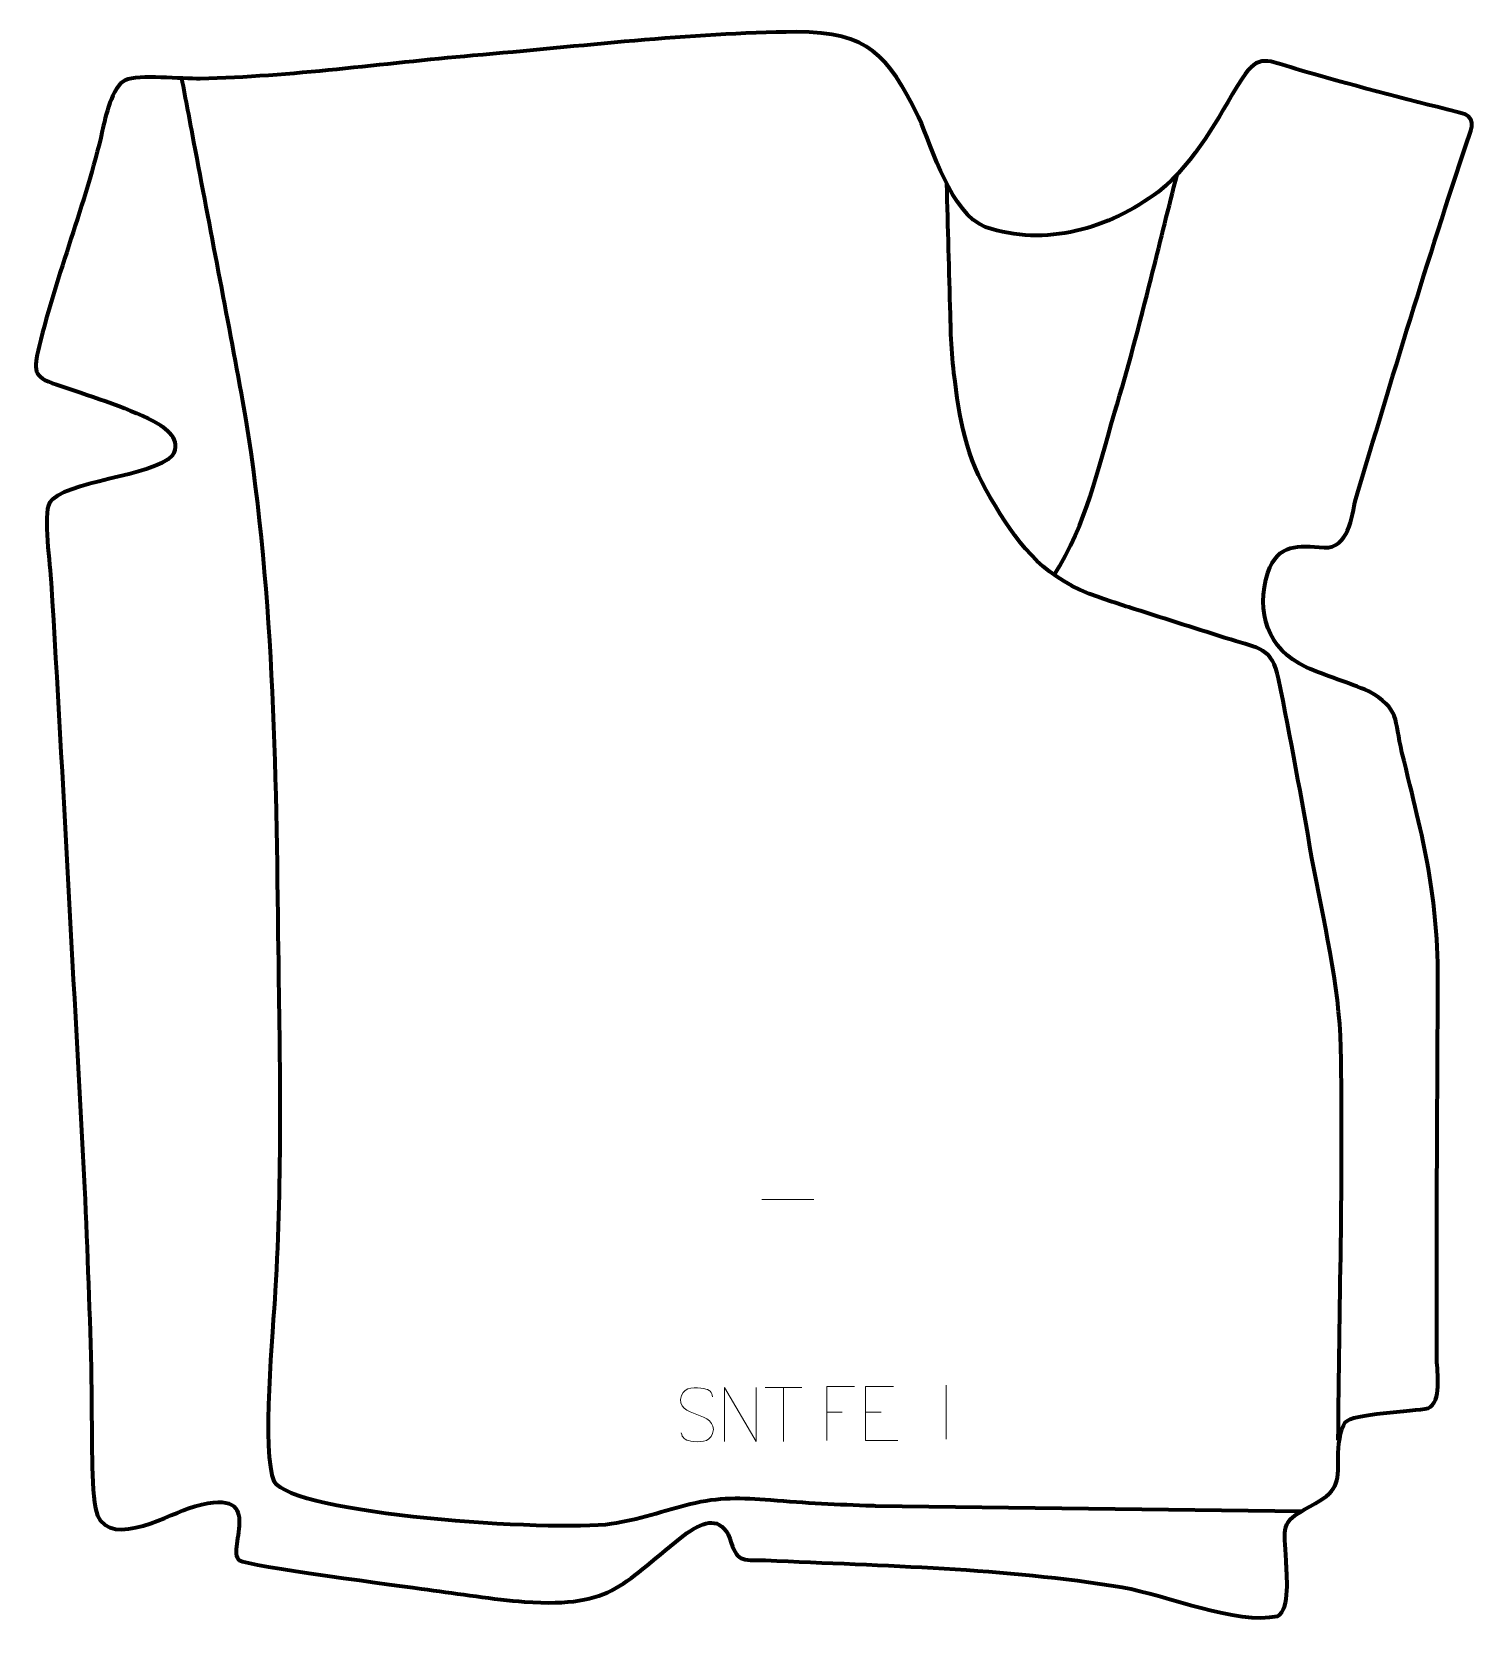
# Model space of a CAD drawing. Header units: millimetres. Extents: x -606 to 62, y 15 to 752.
import ezdxf

# ---------------------------------------------------------------- set-up
doc = ezdxf.new("R2010")
doc.units = ezdxf.units.MM
doc.header["$MEASUREMENT"] = 0
doc.layers.add('layer 2', color=7, linetype='Continuous')
doc.layers.add('layer 3', color=7, linetype='Continuous')

msp = doc.modelspace()

# ---------------------------------------------------------------- linework, layer by layer
at = {"layer": 'layer 2', "color": 142, "lineweight": 158}
for points, knots in [([(-537.1669, 730.4043), (-535.301, 720.5411), (-533.435, 710.6778), (-531.5691, 700.8145), (-531.5691, 700.8145), (-524.0178, 660.9002), (-516.2695, 620.9417), (-508.9018, 581.0031), (-508.9018, 581.0031), (-494.4206, 497.2622), (-493.5357, 412.0616), (-492.4556, 327.3672), (-492.4556, 327.3672), (-491.7614, 273.9735), (-490.6519, 223.0777), (-493.8081, 169.6021), (-493.8081, 169.6021), (-494.8356, 153.0285), (-500.1809, 93.6315), (-494.4332, 81.6664), (-494.4332, 81.6664), (-486.0505, 66.3574), (-366.12, 58.212), (-338.2728, 61.9912), (-338.2728, 61.9912), (-326.5357, 63.7281), (-313.5556, 68.1707), (-301.8573, 71.0991), (-301.8573, 71.0991), (-288.6153, 74.3673), (-278.2673, 74.091), (-264.7235, 72.9909), (-264.7235, 72.9909), (-248.6412, 71.6091), (-233.7654, 70.8704), (-217.6957, 70.3505), (-217.6957, 70.3505), (-217.2231, 70.3339), (-216.7504, 70.3171), (-216.2778, 70.3004), (-216.2778, 70.3004), (-216.2778, 70.3004), (-19.2668, 67.758), (-19.2668, 67.758)], [0, 0, 0, 0, 0.08333333, 0.08333333, 0.08333333, 0.08333333, 0.16666667, 0.16666667, 0.16666667, 0.16666667, 0.25, 0.25, 0.25, 0.25, 0.33333333, 0.33333333, 0.33333333, 0.33333333, 0.41666667, 0.41666667, 0.41666667, 0.41666667, 0.5, 0.5, 0.5, 0.5, 0.58333333, 0.58333333, 0.58333333, 0.58333333, 0.66666667, 0.66666667, 0.66666667, 0.66666667, 0.75, 0.75, 0.75, 0.75, 0.83333333, 0.83333333, 0.83333333, 0.83333333, 1, 1, 1, 1]), ([(-133.8748, 500.1195), (-117.8872, 526.3411), (-114.2447, 546.9045), (-105.6568, 575.6429), (-105.6568, 575.6429), (-99.3484, 596.7526), (-94.1151, 616.5817), (-88.7819, 637.9281), (-88.7819, 637.9281), (-85.0314, 652.9397), (-81.2809, 667.9513), (-77.5303, 682.963), (-77.5303, 682.963), (-77.5303, 682.963), (-76.8044, 685.8685), (-76.8044, 685.8685)], [0, 0, 0, 0, 0.2, 0.2, 0.2, 0.2, 0.4, 0.4, 0.4, 0.4, 0.6, 0.6, 0.6, 0.6, 1, 1, 1, 1]), ([(-2.2229, 100.6505), (-1.86, 160.3507), (0.1743, 222.3607), (-1.05, 281.9819), (-1.05, 281.9819), (-1.6584, 311.613), (-9.2027, 340.7386), (-14.3957, 369.8007), (-14.3957, 369.8007), (-19.2548, 397.5201), (-24.1785, 425.1869), (-29.8518, 452.755), (-29.8518, 452.755), (-32.8451, 467.1208), (-38.8019, 466.6766), (-51.9917, 470.8089), (-51.9917, 470.8089), (-66.8371, 475.46), (-81.6573, 480.2311), (-96.4954, 484.9142), (-96.4954, 484.9142), (-103.5355, 487.1358), (-110.4637, 489.4399), (-117.3896, 492.0007), (-117.3896, 492.0007), (-140.4564, 501.1945), (-150.7638, 515.7889), (-163.1014, 536.4196), (-163.1014, 536.4196), (-174.3518, 555.2326), (-177.4382, 572.7227), (-179.9426, 594.1055), (-179.9426, 594.1055), (-180.6229, 600.0979), (-181.0605, 605.9994), (-181.3381, 612.0225), (-181.3381, 612.0225), (-181.4279, 615.075), (-181.4921, 618.1294), (-181.5694, 621.1823), (-181.5694, 621.1823), (-182.1645, 641.3188), (-182.7128, 661.4565), (-183.2516, 681.5947)], [0, 0, 0, 0, 0.08333333, 0.08333333, 0.08333333, 0.08333333, 0.16666667, 0.16666667, 0.16666667, 0.16666667, 0.25, 0.25, 0.25, 0.25, 0.33333333, 0.33333333, 0.33333333, 0.33333333, 0.41666667, 0.41666667, 0.41666667, 0.41666667, 0.5, 0.5, 0.5, 0.5, 0.58333333, 0.58333333, 0.58333333, 0.58333333, 0.66666667, 0.66666667, 0.66666667, 0.66666667, 0.75, 0.75, 0.75, 0.75, 0.83333333, 0.83333333, 0.83333333, 0.83333333, 1, 1, 1, 1])]:
    msp.add_open_spline(points, degree=3, knots=knots, dxfattribs=at)
at = {"layer": 'layer 2', "color": 250, "lineweight": 9}
for points in [[(-268.7999, 211.9535), (-268.7999, 211.9535), (-244.8219, 211.9535), (-244.8219, 211.9535)], [(-183.6287, 126.0156), (-183.6287, 126.0156), (-183.6287, 101.0415), (-183.6287, 101.0415)], [(-267.3129, 124.9818), (-267.3129, 124.9818), (-250.3257, 124.9818), (-250.3257, 124.9818)], [(-258.8191, 100.0518), (-258.8191, 100.0518), (-258.8191, 125.0053), (-258.8191, 125.0053)], [(-238.8193, 113.5285), (-238.8193, 113.5285), (-231.6512, 113.5285), (-231.6512, 113.5285)], [(-220.7968, 113.5285), (-220.7968, 113.5285), (-213.6287, 113.5285), (-213.6287, 113.5285)]]:
    msp.add_open_spline(points, degree=3, dxfattribs=at)
for points, knots in [([(-298.8192, 112.5286), (-303.0675, 113.999), (-307.9756, 115.7948), (-305.9705, 121.3151), (-305.9705, 121.3151), (-304.467, 125.455), (-299.2534, 125.0665), (-295.6498, 124.4654), (-295.6498, 124.4654), (-292.7892, 123.9882), (-291.9245, 122.775), (-291.6139, 120.6909)], [0, 0, 0, 0, 0.25, 0.25, 0.25, 0.25, 0.5, 0.5, 0.5, 0.5, 1, 1, 1, 1]), ([(-225.9453, 125.4082), (-225.9453, 125.4082), (-238.8193, 125.4082), (-238.8193, 125.4082), (-238.8193, 125.4082), (-238.8193, 125.4082), (-238.8193, 100.4546), (-238.8193, 100.4546)], [0, 0, 0, 0, 0.33333333, 0.33333333, 0.33333333, 0.33333333, 1, 1, 1, 1]), ([(-207.9229, 125.4082), (-207.9229, 125.4082), (-220.7968, 125.4082), (-220.7968, 125.4082), (-220.7968, 125.4082), (-220.7968, 125.4082), (-220.7968, 100.4546), (-220.7968, 100.4546), (-220.7968, 100.4546), (-220.7968, 100.4546), (-205.931, 100.4546), (-205.931, 100.4546)], [0, 0, 0, 0, 0.25, 0.25, 0.25, 0.25, 0.5, 0.5, 0.5, 0.5, 1, 1, 1, 1]), ([(-286.1466, 100.0518), (-286.1466, 100.0518), (-286.1466, 125.0053), (-286.1466, 125.0053), (-286.1466, 125.0053), (-286.1466, 125.0053), (-271.4918, 100.0518), (-271.4918, 100.0518), (-271.4918, 100.0518), (-271.4918, 100.0518), (-271.4918, 125.0053), (-271.4918, 125.0053)], [0, 0, 0, 0, 0.25, 0.25, 0.25, 0.25, 0.5, 0.5, 0.5, 0.5, 1, 1, 1, 1]), ([(-298.8192, 112.5285), (-294.8006, 110.8818), (-289.7711, 108.9935), (-291.6051, 103.6332), (-291.6051, 103.6332), (-293.0649, 99.3668), (-297.9757, 99.6235), (-301.7018, 100.1782), (-301.7018, 100.1782), (-304.4518, 100.588), (-305.6727, 101.8015), (-306.0507, 103.9137)], [0, 0, 0, 0, 0.25, 0.25, 0.25, 0.25, 0.5, 0.5, 0.5, 0.5, 1, 1, 1, 1])]:
    msp.add_open_spline(points, degree=3, knots=knots, dxfattribs=at)
at = {"layer": 'layer 3', "color": 242, "lineweight": 158}
msp.add_open_spline([(-581.9836, 217.4267), (-587.1466, 310.6811), (-591.8678, 404.0206), (-597.4648, 497.2429), (-597.4648, 497.2429), (-597.9053, 504.5793), (-601.2895, 528.7967), (-598.2303, 533.9689), (-598.2303, 533.9689), (-592.2689, 544.0477), (-549.8572, 546.193), (-541.5181, 555.8769), (-541.5181, 555.8769), (-536.8017, 562.9851), (-544.5306, 568.9736), (-550.1353, 571.8386), (-550.1353, 571.8386), (-563.3345, 578.5858), (-580.7489, 583.9291), (-594.9837, 588.7069), (-594.9837, 588.7069), (-606.381, 592.5493), (-605.4937, 595.2425), (-603.0318, 606.4895), (-603.0318, 606.4895), (-594.8678, 640.2613), (-581.633, 671.915), (-573.8018, 706.0074), (-573.8018, 706.0074), (-572.3733, 712.2265), (-569.3871, 726.6024), (-563.1545, 729.4591), (-563.1545, 729.4591), (-557.1232, 732.2236), (-536.8651, 730.0005), (-528.5008, 730.1761), (-528.5008, 730.1761), (-486.4226, 731.0598), (-444.3102, 737.2167), (-402.3818, 740.8362), (-402.3818, 740.8362), (-353.2762, 745.0714), (-302.1341, 751.2944), (-252.9751, 751.8306), (-252.9751, 751.8306), (-219.0119, 751.3693), (-210.9654, 741.8066), (-196.309, 712.4304), (-196.309, 712.4304), (-189.6083, 697.5784), (-181.4451, 667.9547), (-165.4155, 661.5376), (-165.4155, 661.5376), (-137.3915, 652.1353), (-108.4965, 660.7907), (-85.4001, 677.8986), (-85.4001, 677.8986), (-67.4383, 692.5138), (-58.6872, 711.2032), (-46.7446, 730.2093), (-46.7446, 730.2093), (-39.2063, 742.2061), (-34.3363, 738.3638), (-22.0879, 734.7669), (-22.0879, 734.7669), (2.9474, 727.4399), (28.219, 720.8104), (53.5481, 714.588), (53.5481, 714.588), (61.9852, 712.5153), (59.8941, 708.4594), (57.3991, 701.144), (57.3991, 701.144), (39.0285, 646.4798), (22.5062, 591.1092), (5.8575, 535.8966), (5.8575, 535.8966), (3.9026, 527.2395), (2.6415, 513.1331), (-8.7563, 513.3234), (-8.7563, 513.3234), (-20.8725, 514.2411), (-29.8614, 515.5554), (-34.8488, 501.745), (-34.8488, 501.745), (-40.4088, 483.6974), (-35.01, 466.2538), (-17.1379, 458.1195), (-17.1379, 458.1195), (-7.4944, 453.7304), (2.3919, 451.0044), (11.7859, 446.9162), (11.7859, 446.9162), (26.2924, 438.9835), (23.6978, 433.7562), (27.2222, 418.6244), (27.2222, 418.6244), (37.4395, 376.6836), (44.0826, 353.6313), (43.8459, 309.4017), (43.8459, 309.4017), (43.5589, 252.2383), (43.1053, 194.875), (43.3755, 137.7245), (43.3755, 137.7245), (43.5069, 132.0921), (45.6852, 118.0708), (39.4064, 115.3805), (39.4064, 115.3805), (32.2505, 113.8632), (4.0369, 113.0143), (0.9535, 108.868), (0.9535, 108.868), (-1.4393, 105.6503), (-2.328, 97.1827), (-2.2953, 93.0749), (-2.2953, 93.0749), (-2.1924, 80.146), (-2.3005, 76.886), (-15.1306, 70.0941), (-15.1306, 70.0941), (-29.9608, 62.1561), (-26.859, 60.528), (-26.3603, 44.7602), (-26.3603, 44.7602), (-26.1752, 38.907), (-24.2604, 22.3001), (-30.2799, 19.2698), (-30.2799, 19.2698), (-49.381, 15.0622), (-81.607, 28.9595), (-102.1227, 32.6043), (-102.1227, 32.6043), (-157.6842, 41.6616), (-211.2506, 42.4121), (-267.1563, 45.0632), (-267.1563, 45.0632), (-278.6993, 45.2817), (-279.9359, 44.078), (-283.6147, 55.0732), (-283.6147, 55.0732), (-287.8585, 65.7245), (-295.4029, 63.0431), (-303.2907, 57.7129), (-303.2907, 57.7129), (-333.4688, 34.7861), (-336.4736, 23.0318), (-378.5069, 25.8277), (-378.5069, 25.8277), (-392.9023, 27.0463), (-408.9722, 29.5734), (-423.3685, 31.5187), (-423.3685, 31.5187), (-434.3654, 33.0008), (-506.9789, 42.5299), (-510.4746, 45.0519), (-510.4746, 45.0519), (-517.3208, 49.9909), (-495.6829, 81.5822), (-534.3039, 68.9912), (-534.3039, 68.9912), (-544.9277, 65.1115), (-573.5735, 49.2421), (-576.9416, 69.1237), (-576.9416, 69.1237), (-579.2911, 82.9929), (-578.4547, 105.9269), (-578.9072, 128.4717), (-578.9072, 128.4717), (-579.5028, 158.1449), (-580.7995, 187.7749), (-581.9836, 217.4267)], degree=3, knots=[0, 0, 0, 0, 0.02272727, 0.02272727, 0.02272727, 0.02272727, 0.04545455, 0.04545455, 0.04545455, 0.04545455, 0.06818182, 0.06818182, 0.06818182, 0.06818182, 0.09090909, 0.09090909, 0.09090909, 0.09090909, 0.11363636, 0.11363636, 0.11363636, 0.11363636, 0.13636364, 0.13636364, 0.13636364, 0.13636364, 0.15909091, 0.15909091, 0.15909091, 0.15909091, 0.18181818, 0.18181818, 0.18181818, 0.18181818, 0.20454545, 0.20454545, 0.20454545, 0.20454545, 0.22727273, 0.22727273, 0.22727273, 0.22727273, 0.25, 0.25, 0.25, 0.25, 0.27272727, 0.27272727, 0.27272727, 0.27272727, 0.29545455, 0.29545455, 0.29545455, 0.29545455, 0.31818182, 0.31818182, 0.31818182, 0.31818182, 0.34090909, 0.34090909, 0.34090909, 0.34090909, 0.36363636, 0.36363636, 0.36363636, 0.36363636, 0.38636364, 0.38636364, 0.38636364, 0.38636364, 0.40909091, 0.40909091, 0.40909091, 0.40909091, 0.43181818, 0.43181818, 0.43181818, 0.43181818, 0.45454545, 0.45454545, 0.45454545, 0.45454545, 0.47727273, 0.47727273, 0.47727273, 0.47727273, 0.5, 0.5, 0.5, 0.5, 0.52272727, 0.52272727, 0.52272727, 0.52272727, 0.54545455, 0.54545455, 0.54545455, 0.54545455, 0.56818182, 0.56818182, 0.56818182, 0.56818182, 0.59090909, 0.59090909, 0.59090909, 0.59090909, 0.61363636, 0.61363636, 0.61363636, 0.61363636, 0.63636364, 0.63636364, 0.63636364, 0.63636364, 0.65909091, 0.65909091, 0.65909091, 0.65909091, 0.68181818, 0.68181818, 0.68181818, 0.68181818, 0.70454545, 0.70454545, 0.70454545, 0.70454545, 0.72727273, 0.72727273, 0.72727273, 0.72727273, 0.75, 0.75, 0.75, 0.75, 0.77272727, 0.77272727, 0.77272727, 0.77272727, 0.79545455, 0.79545455, 0.79545455, 0.79545455, 0.81818182, 0.81818182, 0.81818182, 0.81818182, 0.84090909, 0.84090909, 0.84090909, 0.84090909, 0.86363636, 0.86363636, 0.86363636, 0.86363636, 0.88636364, 0.88636364, 0.88636364, 0.88636364, 0.90909091, 0.90909091, 0.90909091, 0.90909091, 0.93181818, 0.93181818, 0.93181818, 0.93181818, 0.95454545, 0.95454545, 0.95454545, 0.95454545, 1, 1, 1, 1], dxfattribs=at)

doc.saveas('drawing.dxf')
